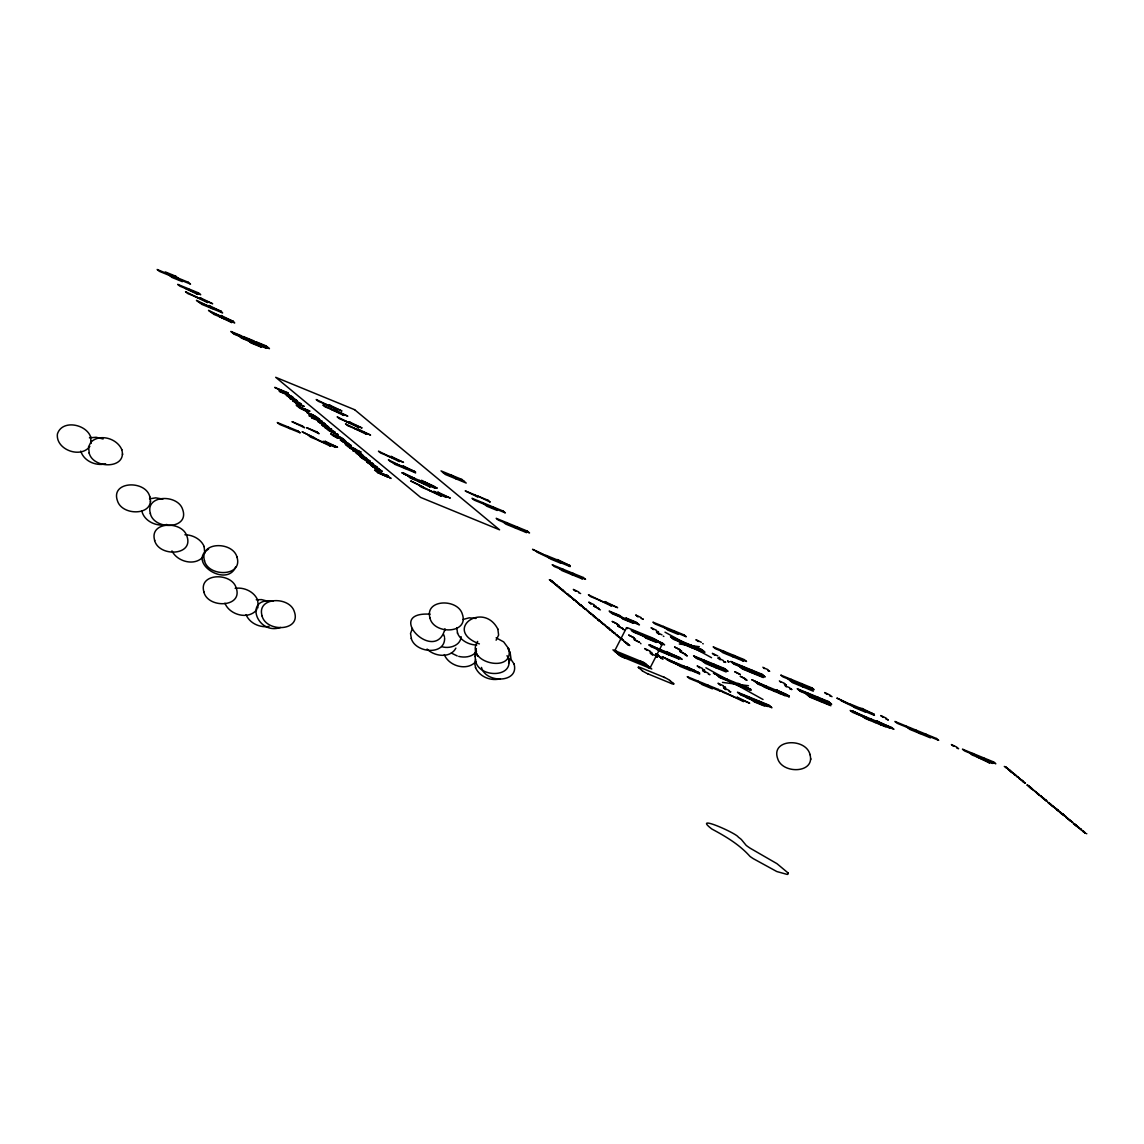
<?xml version="1.0" encoding="UTF-8"?>
<svg xmlns="http://www.w3.org/2000/svg" width="1144" height="1144" viewBox="0 0 1144 1144"><rect width="100%" height="100%" fill="white"/><g stroke="black" fill="none" stroke-linecap="round" stroke-linejoin="round"><path stroke-width="1.5" d="M91.162 443.414L90.548 436.679M89.246 453.196L88.56 446.832L91.434 441.055M89.103 452.852C92.979 469.383 127.685 469.183 121.707 449.463M122.565 454.697L122.594 453.853M149.821 496.825C145.903 479.808 110.239 480.88 117.475 500.857C122.236 516.545 155.613 515.701 149.678 496.482M150.522 501.716L150.565 500.872M430.144 614.185C382.811 611.225 435.835 665.451 444.987 628.757M444.987 630.516L445.016 629.672M461.089 636.622C460.674 645.702 449.192 649.106 441.741 646.646M475.032 653.195L476.404 648.619M475.046 652.838L475.375 656.484M497.854 629.086L498.612 635.077L496.096 640.211M810.024 754.654C806.105 737.623 770.455 738.709 777.691 758.672C782.424 774.402 815.829 773.487 809.88 754.311M810.739 759.544L810.767 758.686M456.756 627.656L457.557 633.275M258.301 605.834L257.557 599.828M344.029 440.254L340.655 438.824A6.006 0.829 27.2 0 1 340.011 438.409A39.411 5.42 27.2 0 1 338.796 437.566L336.779 436.193A5.606 0.772 27.2 0 0 336.122 435.778L330.673 433.676A7.808 1.073 27.2 0 0 331.317 434.391A8.508 1.173 27.2 0 0 333.247 435.807L337.837 438.195L333.204 435.321A8.88 1.216 27.2 0 1 332.661 434.863L345.731 441.184L343.186 438.853A5.448 0.744 27.2 0 0 337.723 435.978L341.555 438.223A5.977 0.815 27.2 0 1 343.986 440.154M204.762 553.238L204.147 546.517M257.986 607.149L257.629 608.122M235.65 566.952C226.812 588.202 186.715 562.233 208.58 549.063M564.106 591.991L565.622 592.549M588.488 612.183L590.919 613.341M594.88 617.474L597.483 618.775M605.677 625.739L604.018 624.853M1045.459 800.557L1046.674 800.786M1049.634 804.017L1051.236 804.675M1050.492 804.718L1053.095 806.019M1052.194 806.134L1053.796 806.792M1060.717 813.198L1063.148 814.356M1065.736 817.359L1067.223 817.917M1068.124 819.333L1069.611 819.89M1076.647 826.397L1079.25 827.698M475.532 659.473L474.717 663.377L475.604 667.767M455.87 648.119C450.464 658.644 434.305 656.484 427.098 649.063M614.628 650.922L626.554 627.713M650.078 667.924L662.004 644.716M412.426 628.456L410.539 633.476L411.382 638.709M476.39 652.452L475.032 656.67L475.875 661.904M477.663 641.384C463.635 662.791 515.329 674.474 508.622 648.476M89.861 446.417C80.638 458.873 55.584 449.663 57.4 434.048C62.019 419.176 86.358 424.067 90.691 437.022M256.857 609.566C248.691 620.305 229.486 614.943 224.939 603.217M476.519 651.279C472.744 656.942 464.864 657.943 458.73 656.37M203.117 556.756C194.809 566.537 177.134 561.675 171.957 550.879M508.579 663.105L510.882 657.9L510.081 652.294M475.418 662.061C466.495 671.285 448.848 665.98 444.301 654.625M91.277 441.784C100.529 433.433 117.346 438.681 121.85 449.806M345.445 444.315L356.041 449.42M462.905 619.49L469.183 617.832L476.033 618.446M317.403 417.774L319.491 419.133A7.836 1.073 27.2 0 0 316.974 418.003L312.87 416.302A8.651 1.187 27.2 0 1 311.668 415.801L307.035 412.627M368.139 462.691L372.315 464.192M149.521 498.841L155.727 497.854L162.906 499.099M327.87 429.257L335.006 431.989L324.896 427.498L329.286 430.816L338.152 434.606L331.946 432.06A8.88 1.216 27.2 0 1 330.788 431.56L329.458 430.916M354.654 448.963L346.975 445.316L354.726 448.863M341.884 440.898L346.203 443.586L341.841 441.012M372.901 466.595L377.22 469.297L372.858 466.723M89.432 437.837L96.139 437.28L103.117 438.981M105.62 463.806C95.896 466.294 83.784 461.089 80.766 451.093M166.824 524.467C156.842 527.041 144.115 521.378 141.77 510.796M280.566 627.455C256.871 635.707 243.157 596.653 273.159 601.186M499.942 678.878C490.561 681.266 479.222 676.59 475.461 667.424M305.605 410.696L298.655 406.592L305.648 410.624M269.055 626.44C260.031 627.942 249.621 623.366 246.074 614.643M235.135 588.316C244.029 587.001 254.211 591.591 257.7 600.171M256.256 599.742L261.518 599.613L268.039 601.272M327.027 426.083L326.226 425.925L328.685 426.926L322.565 422.951L317.689 421.349L325.354 425.94M365.365 457.886L364.507 457.7L367.067 458.73L360.946 454.754L356.084 453.124L363.72 457.743M380.537 470.513L379.751 470.327L382.31 471.371L376.19 467.381L371.299 465.794L378.964 470.384M307.107 412.441L309.509 413.556L308.608 413.313M375.747 466.495L374.46 466.108L377.377 467.281L372 463.72M316.13 417.145L313.728 416.316A16.245 2.231 27.2 0 0 312.927 415.415L312.627 415.072M355.898 449.621L361.132 452.166L348.305 446.904L345.416 444.458M323.194 425.968L321.736 424.882L331.846 429.372L324.867 426.641M359.745 453.31L352.724 450.564L362.834 455.055L357.042 451.051M886.085 718.832L888.244 719.933M307.25 411.711L299.957 408.251A14.372 1.973 27.2 0 1 298.984 407.493L296.253 405.233L309.952 411.225L304.747 409.094L306.478 410.539M184.913 534.748C192.85 534.863 201.258 539.239 204.29 546.861M476.791 645.03C468.854 644.916 460.446 640.54 457.414 632.918M311.125 413.956L317.489 417.56M722.465 682.396L748.519 685.728M679.279 644L699.341 646.717M598.727 620.148L599.957 620.849L597.411 619.362M768.668 670.57L767.824 670.441L769.383 671.07M685.599 655.112L687.058 655.827M723.88 661.632L725.339 662.347M784.684 684.241L785.899 684.856M790.175 688.788L791.619 689.503M1060.274 812.826L1061.575 813.599M312.741 414.9L316.259 416.988M1086.257 833.576L1086.8 833.704M729.657 691.491L730.73 691.905M957.614 748.348L958.343 748.562M957.542 748.247L958.615 748.605M729.686 691.491L730.544 691.777M479.379 643.9C442.199 630.029 483.454 600.214 497.998 629.429M561.161 589.174L562.633 589.904M569.927 596.439L571.414 597.168M580.308 605.19L582.568 606.42M602.316 623.28L604.461 624.581L603.174 624.038M613.727 632.746L615.372 633.847M655.784 653.682L657.257 654.411M659.03 656.37L660.503 657.099M1007.564 768.782L1009.051 769.512M1016.172 775.918L1017.659 776.647M1027.398 785.184L1028.899 785.971M1051.622 805.29L1052.666 805.805M1056.727 809.523L1058.2 810.252M1069.254 819.905L1070.727 820.634M1082.381 830.787L1083.854 831.516M614.643 633.175L615.543 633.747M586.743 609.652L584.827 608.822M586.557 609.723L585.185 609.237L585.9 609.452M727.527 661.246C731.874 663.363 725.811 660.417 728.428 661.518M607.678 627.241L606.32 626.755L607.035 626.969M659.373 656.17L658.014 655.684L658.715 655.898M554.039 583.254L555.526 584.012M558.129 586.643L559.616 587.401M573.03 598.998L574.531 599.756M574.317 600.057L575.804 600.814M575.675 601.186L577.177 601.944M578.149 603.231L579.636 603.989M580.28 605.004L581.767 605.762M583.268 607.478L584.441 608.193M590.504 613.47L591.863 614.328M592.635 615.243L594.122 616.001M592.635 615.415L594.98 616.702M597.325 619.133L598.812 619.891M599.37 620.82L600.371 621.192M611.897 631.202L613.384 631.96M620.834 638.609L622.336 639.367M1009.566 770.427L1011.067 771.185M1012.211 772.615L1013.698 773.373M1013.827 773.959L1015.329 774.717M1019.361 778.063L1018.489 777.562L1019.876 778.692M1021.206 780.008L1022.736 780.851M1030.787 788.001L1032.274 788.759M1032.06 789.06L1033.561 789.818M1042.97 798.097L1044.458 798.855M1054.153 807.321L1055.712 808.179M1059.673 811.94L1061.16 812.698M1071.428 821.692L1072.915 822.45M1075.26 824.867L1076.747 825.625M1080.336 829.014L1081.552 829.829M1084.126 832.217L1085.313 832.932M888.144 719.905L886.114 718.933M1054.239 807.435L1055.168 807.893M1009.28 769.955L1008.465 769.669L1010.338 770.584L1007.993 769.283L1009.494 770.026M1035.52 791.705C1037.722 792.721 1034.548 791.834 1034.462 790.59M1042.67 797.625L1041.869 797.354L1043.728 798.269L1041.383 796.953L1042.885 797.697M496.138 637.823L503.675 641.898L508.765 648.82M457.228 655.941L451.308 653.052M609.323 628.599L606.749 627.355M1043.428 798.884L1045.788 799.727M1060.946 813.084L1063.033 814.013L1061.217 813.184M609.18 628.685L608.937 628.356M1019.204 778.149L1019.819 778.735M1026.94 784.941L1028.585 785.756M1083.683 831.616L1082.739 830.83M830.701 696.124L829.843 695.752L830.959 696.21M745.816 679.665L744.973 679.307L746.088 679.765M1071.742 821.749L1071.327 821.349M627.212 643.428L625.839 642.728L628.428 644.687M561.475 589.346L563.82 590.89L562.891 590.518M570.241 596.61L570.956 596.939L569.927 596.596M596.367 618.189L596.639 618.303M602.402 623.509L603.431 623.981M1016.487 776.09L1017.345 776.819M607.392 627.47L608.88 628.142M1029.9 787.201L1030.587 787.515M1034.133 790.704L1033.089 790.075M655.855 653.896L656.985 654.597M659.33 656.542L660.074 656.885M1057.042 809.695L1057.785 809.981M1064.578 815.944L1065.264 816.244M1069.569 820.076L1070.412 820.677M1071.599 821.635L1072.543 822.45L1071.856 821.85M1078.091 827.141L1079.078 827.798M558.129 586.815L560.074 588.016M624.195 641.341L625.682 642.156M660.989 657.886L662.204 658.515M557.157 585.356L555.755 584.627L556.713 585.328M593.908 616.33L595.409 617.317M616.587 635.034C618.518 635.764 614.085 634.491 617.774 635.692M617.932 636.05L618.461 636.293M1042.441 797.168L1040.582 796.295M1048.819 802.587L1048.733 802.416M1057.9 810.41L1058.686 810.91M1073.83 823.609L1074.545 823.937L1073.83 823.551M1074.674 824.324L1075.389 824.638L1073.244 823.594M553.338 581.981L551.88 581.309L552.609 581.853M581.123 605.262L579.522 604.518L580.623 605.133M600.5 621.707L602.144 622.894M1040.01 795.595L1042.198 797.068M1040.897 796.238L1041.369 796.31M1083.425 831.245L1084.24 831.931M1075.474 824.824L1074.731 824.281M1083.468 831.531L1083.897 831.988M610.996 629.986L609.337 629.014L610.624 630.272M660.245 657.171L661.818 658.272M640.94 643.757L640.468 643.314M609.538 629.414L610.967 630.172M628.814 645.087L629.801 645.502L628.456 644.93M661.017 657.886L661.547 657.986M663.019 659.187L661.861 658.615M571.628 597.754L572.887 598.412M576.962 602.13L576.004 601.372M589.403 612.169L587.816 611.168M660.016 657.013L661.175 657.671M294.165 399.957L290.576 396.954L291.534 397.368M348.334 444.83L344.702 441.813L345.66 442.227M364.107 457.9L360.474 454.883L361.433 455.298M559.316 587.473L558.458 586.829M656.913 654.439L655.941 653.953M312.283 415.715L312.498 415.801A20.678 2.846 27.2 0 0 311.511 414.786L311.34 414.586A9.581 1.316 27.2 0 1 311.025 414.257L311.011 414.228M325.611 426.054L322.107 423.08L323.066 423.494M379.193 470.47L375.718 467.524L376.676 467.939M553.067 582.039L551.58 581.381M231.946 332.346L242.328 336.608M244.401 337.466L254.797 341.727M256.871 342.585L267.253 346.846M233.047 333.262L268.354 347.747M249.892 342.013L260.289 346.274M317.946 418.99L308.966 415.658L320.577 421.178M443.243 472.701L464.021 481.224M355.326 450.321L349.578 447.962L356.127 450.993A9.567 1.316 27.2 0 1 357.2 451.451M547.189 556.256L532.532 549.32L545.116 555.398M557.586 560.517L570.041 565.636L557.457 559.545L559.659 561.361M548.291 557.157L558.687 561.432M549.392 558.072L536.808 551.994M559.774 562.333L570.17 566.595L567.967 564.779M762.905 667.209L764.306 668.596M550.764 580.58L549.906 580.237L552.237 581.467M763.72 667.881L767.81 669.555M1006.205 767.553L1007.12 767.924M1007.893 768.568L1005.962 767.839M578.664 592.778L580.623 593.521M769.14 670.97L768.21 670.584L769.669 671.299M956.684 747.747L957.356 748.319M553.11 582.41L554.053 582.797M851.494 705.004L836.836 698.083L849.42 704.161M861.875 709.28L874.345 714.385L861.761 708.308L863.963 710.124M852.595 705.919L862.976 710.181M790.332 680.837L811.11 689.36M853.696 706.835L841.112 700.743M864.077 711.096L874.459 715.357L872.271 713.541M1012.497 772.386L1010.424 771.528L1012.812 772.901M563.306 590.476L561.175 589.346M1016.816 776.59L1018.832 777.634L1017.917 777.262M1020.677 779.35L1019.232 778.764L1021.52 779.865M779.379 680.866L780.78 682.253M1021.077 779.893L1022.207 780.566M610.252 611.997L620.649 616.258M626.869 618.818L637.265 623.08M780.194 681.524L784.284 683.211M594.036 605.519L595.995 606.263M568.482 595.137L569.397 595.509M611.354 612.912L638.366 623.981M671.599 637.623L702.759 650.407M731.845 662.347L763.005 675.132M785.37 684.327L784.298 684.083L786.343 684.913M798.312 689.617L829.471 702.402M866.866 717.746L852.209 710.81L864.793 716.902M877.248 722.007L889.717 727.126L877.133 721.049L879.336 722.865M569.426 596.081L568.568 595.452L570.713 596.61L569.927 596.281M672.701 638.538L703.86 651.322M732.932 663.248L764.092 676.047M799.413 690.533L830.573 703.317M621.864 618.132L632.246 622.393M869.068 719.576L856.484 713.484M879.45 723.837L889.832 728.099L887.644 726.268M784.87 685.413L786.271 686.8M740.325 667.209L761.103 675.732M806.806 694.479L827.57 703.002M572.5 598.612L573.788 599.156L573.001 598.827M741.426 668.11L762.204 676.633M785.685 686.085L789.775 687.758M807.907 695.395L828.671 703.918M790.861 688.874L789.789 688.631L791.834 689.474M808.994 696.31L829.772 704.833M1028.928 786.414L1030.301 787.372M1032.403 789.045L1030.916 788.431L1033.189 789.818M577.792 602.473L575.661 601.344M577.248 602.402L578.821 603.317M581.724 606.363L583.111 606.878M1036.864 792.978L1038.437 793.879M582.611 606.878L584.184 607.779L582.811 607.192M584.884 608.508L583.383 607.893L585.671 608.994M588.359 611.225L586.843 610.596M589.575 612.798L588.702 612.383M590.089 613.012L591.991 614.228M1044.343 799.399L1046.231 800.342M617.217 624.495L619.19 625.482L617.102 624.624M1047.06 801.215L1045.359 800.257M694.651 656.742L725.811 669.526M592.506 615.057L593.593 615.715M695.752 657.643L726.912 670.427M766.38 686.629L751.722 679.693L764.306 685.771M776.776 690.89L789.231 696.01L776.647 689.918L778.849 691.748M644.916 637.251L655.312 641.512M757.099 683.283L788.259 696.067M1049.677 803.202L1047.604 802.344M703.145 661.604L723.923 670.127M768.582 688.445L758.186 684.183L754.897 681.452L786.057 694.236L789.346 696.968L778.964 692.706M1051.293 804.547L1049.22 803.689M686.3 655.197L685.213 654.969L687.272 655.798M624.624 630.101L624.095 629.643M599.713 620.792L598.212 620.191L599.799 620.892M601.072 622.15L601.987 622.536M1056.112 808.937L1057.085 809.337M1057.928 810.596L1057.185 810.281L1059.072 811.067M604.818 625.511L605.376 625.41M1061.818 813.813L1060.931 813.398M1062.318 814.027L1063.52 814.671M1067.695 818.575C1069.812 819.519 1065.25 817.374 1067.095 818.26M728.099 680.108L713.441 673.173L726.025 679.25M738.481 684.369L750.95 689.489L738.366 683.397L740.568 685.227M617.074 635.034L615.558 634.405M718.818 676.762L749.978 689.546M1071.971 821.678L1069.754 820.706M730.301 681.924L719.905 677.663L716.616 674.931L747.776 687.716L751.065 690.447L740.683 686.186M617.288 636.078L620.034 637.551M708.336 674.145L709.48 674.574M622.45 639.653L620.963 639.038L623.609 640.44M1077.562 826.397L1075.803 825.725L1076.59 825.982M1079.807 828.356L1078.363 827.77L1080.651 828.871M657.4 654.926L658.315 655.298M624.281 641.798L626.697 643.014L624.567 641.87M1080.208 828.899L1081.166 829.286M676.762 663.634L662.104 656.699L674.688 662.791M687.144 667.896L699.613 673.015L687.029 666.938L689.231 668.754M626.354 643.228L627.899 644M678.964 665.451L666.38 659.373M689.346 669.712L699.728 673.988L697.54 672.157M655.898 656.756L656.47 656.785M738.581 693.135L769.74 705.919M739.668 694.051L770.827 706.835M728.771 690.976L729.443 691.548M753.353 701.043L763.749 705.305M616.773 653.038L647.933 665.822M624.91 657.986L624.81 657.943A6.049 0.829 27.2 0 1 623.895 657.543A5.277 0.729 27.2 0 1 618.661 654.582A6.306 0.872 27.2 0 1 618.375 654.368L618.289 654.282M647.576 673.702A6.049 0.829 27.2 0 0 648.491 674.088L671.299 683.454M312.083 415.644L308.565 413.442M318.118 419.062L322.422 421.578L320.921 420.906M320.749 421.249L325.053 423.752L323.537 423.094M355.455 450.364L357.586 451.308M1029.386 786.857L1031.287 787.716M590.476 613.384L591.062 613.699M293.822 399.814L286.157 395.223L291.034 396.811L297.154 400.8L293.679 398.455M347.948 444.673L340.283 440.082L345.173 441.684L351.294 445.659L347.805 443.314M641.77 618.747L640.997 618.346M555.054 583.955L555.641 584.369M1016.258 775.575L1014.428 774.245M1022.25 780.809L1023.222 781.266M567.91 594.623L568.883 595.094M657.099 631.474L656.356 631.073M574.388 599.842L573.087 599.213M579.164 603.946L578.149 603.417M1044.329 798.955L1043.528 798.383M680.165 650.578L679.379 650.164M591.519 614.185L590.49 613.627M1055.569 808.279L1054.811 807.721M623.265 629.529L622.608 629.171M598.684 619.976L597.94 619.662L599.056 620.649M1060.674 812.655L1059.701 812.14M703.217 669.698L702.473 669.283M621.85 639.324L620.863 638.81M622.508 639.825L623.18 640.397M1081.38 829.815L1080.408 829.3M1085.499 833.232L1084.455 832.403M657.071 657.199L656.413 656.899M724.081 686.986L723.308 686.557M1024.209 782.553L1025.453 783.197M1037.837 793.85L1038.638 794.05M1045.43 800.142L1046.574 800.7M1063.062 814.757L1064.306 815.4M618.79 636.908L619.576 637.108M627.47 644.115L628.714 644.758M568.396 594.665L566.909 593.922L567.524 594.451M1076.518 825.725L1075.26 825.038M614.071 632.904L615.114 633.533M1022.936 781.409L1024.094 781.981M1031.316 788.273L1032.145 788.859M1084.655 832.474L1084.726 832.932M607.893 627.67L608.722 628.056M1034.576 791.076L1035.735 791.777M607.879 627.169L605.734 626.254L606.906 626.869M709.366 674.288L709.966 674.631M659.573 656.098L657.414 655.183L658.601 655.798M1008.293 769.311L1007.635 768.997M831.431 696.353L832.031 696.696M1067.681 818.217L1068.61 819.133M576.29 601.229L574.645 600.242M746.517 679.893L747.146 680.251M656.999 656.942L657.528 657.257M1039.281 794.751L1038.466 794.551L1039.567 795.066M560.631 588.631L559.931 588.316L561.318 588.903M1068.196 818.932L1068.911 819.218M1025.196 783.025L1025.381 783.082M1036.693 793.307L1038.766 794.293M1064.235 815.286L1062.919 814.828M562.505 590.676L564.807 591.734M628.056 644.501L627.441 644.258M1024.881 782.825L1023.065 782.01M619.419 637.165L618.647 636.979M628.356 644.887L627.541 644.53M1010.252 770.756L1009.895 770.613M1027.484 785.442L1029.443 786.428M1069.983 820.434L1069.297 820.091M582.139 606.206L581.109 605.862M702.688 643.586L703.231 643.843M719.161 657.228L719.705 657.5M558.93 587.716L560.875 588.445M581.896 606.077L580.609 605.19M570.799 596.853L572.558 598.14M594.98 616.916L592.964 615.429M604.618 625.21L605.219 625.296M656.484 654.211L657.8 654.883M1054.925 807.764L1052.551 806.449M581.195 605.076L580.208 604.618M620.048 638.023L621.449 638.652M663.306 636.15L663.849 636.422M291.305 396.939L293.779 398.198M322.837 423.065L325.311 424.338M345.431 441.798L347.905 443.057M361.204 454.869L363.678 456.127M376.447 467.51L378.921 468.768M727.641 661.303L728.614 661.775M1081.866 830.472L1083.082 830.873M370.956 464.621L372.043 465.436L368.125 462.805M1010.224 770.97L1011.539 771.599M584.741 608.865L585.771 609.352M1012.626 772.986L1014.528 774.073L1012.211 772.786M371.099 464.993L366.609 461.79L375.861 466.38M357.614 451.651L359.859 453.138M612.827 631.66L611.897 631.374M1056.312 809.266L1057.556 809.737M290.104 397.797C295.309 399.971 283.712 393.607 290.004 397.74M321.636 423.938C326.827 426.054 315.201 419.719 321.535 423.881M360.017 455.741C365.165 457.814 353.482 451.437 359.902 455.684M1052.108 805.705L1051.665 805.476M1057.07 809.909L1057.914 810.352L1056.799 809.737M329.586 430.644L327.87 429.429M599.37 620.992L600.428 621.549L599.699 621.006M429.929 617.974C433.848 634.991 469.512 633.919 462.276 613.942C457.528 598.255 424.138 599.098 430.072 618.318M150.307 513.499C154.225 530.53 189.89 529.443 182.654 509.48C177.892 493.793 144.516 494.637 150.45 513.856M475.732 661.547C479.622 678.092 514.314 677.891 508.351 658.172M481.481 667.424C485.671 683.669 519.905 683.225 513.956 663.692M411.239 638.366C415.215 652.981 445.173 655.927 444.63 637.909M204.418 560.631C208.308 577.162 243 576.962 237.037 557.242C232.847 540.998 198.613 541.441 204.561 560.975M154.569 540.168C158.487 557.199 194.151 556.113 186.915 536.15C182.153 520.448 148.777 521.307 154.712 540.526M261.976 615.658C265.894 632.675 301.558 631.602 294.323 611.625C289.561 595.938 256.185 596.782 262.119 616.001M203.804 591.791C207.722 608.808 243.386 607.721 236.15 587.759C231.403 572.072 198.026 572.915 203.961 592.134M599.671 621.192L601.487 622.107M612.197 631.574L613.87 632.375M665.007 632.16L711.539 657.686M583.268 607.65L584.284 608.479M705.877 667.767L763.034 699.499M583.569 607.836L584.327 608.193L583.597 607.65M325.196 424.581L327.084 425.954M363.577 456.384L365.451 457.757M378.821 469.026L380.695 470.398M614.657 633.018L612.44 632.06M554.011 583.411C556.299 584.798 555.541 584.098 555.641 584.756M323.237 422.808L311.597 417.832L314.014 418.475L313.399 417.975M1022.593 780.952L1021.578 780.279M555.398 584.098L554.368 583.44M568.253 594.766L567.238 594.093M579.507 604.089L578.478 603.417M622.193 639.467L621.163 638.795M623.48 640.526L622.45 639.853M320.62 420.634L313.442 417.488L314.271 418.189M1065.965 816.459L1064.006 815.715M1006.219 767.181L1004.289 766.451M1006.606 767.495L1005.219 766.981M1015.8 775.131L1013.87 774.388M1037.365 792.992L1035.978 792.477M1040.983 795.995L1038.566 794.865M1050.406 803.803L1048.447 803.045M1056.613 808.951L1055.24 808.436M1060.445 812.126L1058.515 811.382M1063.863 814.957L1061.918 814.213M1066.794 817.388L1065.707 817.116M1076.046 825.053L1074.102 824.309M1084.912 832.403L1082.968 831.659M1012.54 772.801L1013.341 773.373M1014.156 774.145L1014.957 774.702M1031.116 788.187L1031.917 788.759M1043.299 798.283L1044.086 798.855M1054.539 807.607L1055.34 808.179M1060.002 812.126L1060.788 812.698M1080.708 829.286L1081.495 829.858M1049.377 803.703L1050.492 804.418M990.618 761.632L992.806 763.463L972.042 754.94L969.84 753.109M983.225 757.686L985.427 759.502M987.615 761.332L989.817 763.148L977.233 757.071M980.222 757.371L982.424 759.201M972.843 753.424L975.031 755.24M956.856 747.132L951.393 744.558L953.896 746.389L953.081 745.716M926.097 734.248L930.487 737.88L909.723 729.357L905.333 725.725M915.715 729.986L920.105 733.619M886.228 718.146L880.766 715.572L883.268 717.402L882.453 716.73M881.352 723.237L885.742 726.869L864.964 718.346L860.574 714.714M876.161 721.106L880.551 724.738M870.956 718.975L875.36 722.608M865.765 716.845L870.155 720.477M830.129 695.137L824.681 692.563L827.169 694.394L826.368 693.722M808.908 687.53L813.298 691.176L792.535 682.653L788.13 679.007M825.382 701.186L830.873 705.734L810.095 697.211L804.604 692.663M801.515 683.583L803.717 685.399M817.989 697.239L821.278 699.971M798.526 683.268L802.916 686.915M814.986 696.925L820.477 701.472M791.133 679.322L793.335 681.138M807.607 692.978L810.896 695.709M741.341 659.344L743.529 661.175L722.765 652.652L720.563 650.822M758.901 673.916L763.291 677.548L742.527 669.025L738.137 665.379M783.068 693.936L785.256 695.752L764.478 687.229L762.29 685.413M733.947 655.398L736.15 657.214M751.522 669.955L754.811 672.686M775.675 689.975L780.065 693.621M730.944 655.083L733.147 656.913M748.519 669.655L752.909 673.287M772.672 689.675L774.874 691.491M723.566 651.136L725.754 652.952M741.126 665.694L744.429 668.425M765.279 685.714L769.683 689.36M701.343 642.284L695.895 639.711L698.383 641.541L697.568 640.869M717.803 655.927L712.354 653.353L714.857 655.197L714.042 654.525M723.294 660.488L717.846 657.914L720.348 659.745L719.533 659.073M699.756 650.107L701.958 651.923L681.181 643.4L678.993 641.569M721.721 668.296L726.111 671.943L705.333 663.42L700.943 659.773M765.636 704.704L767.839 706.52L747.061 697.997L744.873 696.181M673.702 630.673L678.092 634.319L667.71 630.058L663.32 626.411M691.276 645.245L695.666 648.877L685.285 644.615L680.88 640.983M714.328 664.349L719.819 668.897L709.437 664.635L703.946 660.088M737.394 683.454L741.784 687.101L731.388 682.839L726.998 679.193M758.257 700.757L764.836 706.206L754.454 701.944L747.861 696.496M689.374 645.845L691.577 647.661M711.339 664.035L715.729 667.681M755.254 700.443L757.457 702.259M741.369 699.799L743.557 701.615L730.973 695.538M641.098 617.56L635.649 614.986L638.137 616.831L637.322 616.158M642.542 618.761L643.271 619.362L642.485 618.818M656.47 630.301L651.022 627.727L653.51 629.558L652.695 628.885M657.914 631.502L658.644 632.103L657.857 631.559M661.961 634.848L656.513 632.274L659.001 634.119L658.186 633.447M680.98 650.621L681.71 651.222L680.923 650.664M702.588 668.525L697.139 665.951L699.627 667.781L698.812 667.109M704.032 669.726L704.761 670.327L703.975 669.783M708.079 673.072L702.63 670.498L705.119 672.329L704.304 671.657M723.451 685.814L718.003 683.24L720.491 685.07L719.676 684.398M724.896 687.015L725.625 687.615L724.838 687.072M728.942 690.361L723.494 687.787L725.982 689.632L725.167 688.96M739.281 698.941L737.094 697.125L749.678 703.202L722.665 692.12L720.477 690.304L733.061 696.381M524.352 530.802L526.54 532.618L505.762 524.095L503.574 522.265M580.351 577.205L582.539 579.021L561.761 570.498L559.573 568.682M676.962 657.285L679.164 659.116L658.386 650.578L656.198 648.762M492.807 506.821L497.197 510.467L486.801 506.206L482.411 502.559M516.959 526.841L519.147 528.671M572.958 573.258L575.146 575.074M630.058 620.577L633.347 623.308L622.965 619.047L619.662 616.316M652.008 638.781L656.399 642.413L646.017 638.152L641.627 634.52M669.583 653.338L672.872 656.07L662.49 651.808L659.187 649.077M686.057 666.995L690.447 670.627L680.051 666.366L675.661 662.733M708.007 685.184L712.397 688.831L702.016 684.57L697.625 680.923M609.309 604.261L611.511 606.077L598.927 599.999M629.071 620.634L625.782 617.903L636.164 622.164L639.453 624.896L612.455 613.813L609.166 611.082L619.548 615.343L622.837 618.075M651.036 638.838L648.834 637.022L661.418 643.1L634.419 632.017L632.217 630.201L644.801 636.279M668.596 653.396L666.409 651.579L678.993 657.657L651.98 646.574L649.792 644.758L662.362 650.836M683.969 666.137L686.171 667.953M607.235 603.403L605.033 601.587L617.617 607.664L590.619 596.582L588.416 594.766L601 600.843M513.956 526.54L516.159 528.356M569.955 572.944L572.157 574.76M666.58 653.024L668.782 654.854M451.437 475.146L455.827 478.793M677.734 663.577L679.936 665.393M506.563 522.579L508.765 524.41M562.562 568.997L564.764 570.813M627.255 628.628L627.084 628.485A5.52 0.758 27.2 0 1 626.583 627.984A5.262 0.729 27.2 0 1 629.014 628.342L651.823 637.694A6.035 0.829 27.2 0 1 652.738 638.095A5.277 0.729 27.2 0 1 657.972 641.055A6.321 0.872 27.2 0 1 658.258 641.269L661.475 643.943A5.52 0.758 27.2 0 1 661.99 644.444A5.262 0.729 27.2 0 1 660.746 644.53M658.658 655.583L656.713 654.84M578.778 591.991L573.33 589.417L575.818 591.248L575.003 590.576M594.151 604.733L588.702 602.159L591.191 603.989L590.375 603.317M600.385 609.895L598.341 609.08M635.521 639.024L633.476 638.209M650.149 651.136L644.701 648.562L647.189 650.407L646.374 649.735M651.994 652.666L649.949 651.851M655.641 655.698L650.192 653.124L652.681 654.954L651.865 654.282M551.265 580.494L549.334 579.751M552.123 581.209L550.436 580.208M553.539 582.382L551.608 581.638M554.826 583.44L552.881 582.696M558.915 586.829L556.971 586.086M561.976 589.374L560.045 588.631M567.267 593.75L565.322 593.007M575.046 600.2L573.387 599.513L574.031 599.899M592.907 615L591.519 614.485M595.981 617.546L594.036 616.802M602.716 623.122L600.757 622.379M609.781 628.986L607.836 628.242M612.254 631.03L610.31 630.301M555.984 584.784L556.785 585.342M573.373 599.184L574.159 599.756M597.654 619.304L598.455 619.876M612.226 631.388L612.483 631.86M550.192 580.108L550.979 580.88M673.73 683.812A5.52 0.758 27.2 0 0 673.23 683.311L669.969 680.608A5.434 0.744 27.2 0 0 669.726 680.423M264.25 346.518L266.438 348.348L241.513 338.109L239.325 336.293M433.09 486.457L435.292 488.273L410.367 478.049L408.165 476.233M444.072 495.552L446.274 497.383L421.335 487.144L419.147 485.328M220.449 311.082L222.637 312.913L201.873 304.39L199.671 302.559M232.518 321.092L234.72 322.923L213.942 314.4L211.754 312.569M261.075 344.759L263.263 346.575L242.499 338.052L240.297 336.236M413.442 471.042L415.644 472.872L394.866 464.335L392.678 462.519M429.915 484.698L432.117 486.515L411.339 477.992L409.137 476.176M439.911 493.851L437.723 492.034L450.307 498.112L433.69 491.291L435.878 493.121M259.073 344.401L255.77 341.67L266.166 345.931L269.455 348.663L234.134 334.177L230.845 331.445L241.227 335.707L244.53 338.438M426.855 483.898L424.667 482.082L437.251 488.159L422.708 482.196L424.896 484.012M195.495 292.592L197.697 294.408L185.113 288.331M205.377 300.772L207.579 302.602L194.995 296.51M256.985 343.543L253.696 340.812L243.315 336.55L246.603 339.282M258.086 344.458L261.375 347.19L250.994 342.928L247.705 340.197M334.877 408.108L337.08 409.924L324.496 403.846M341.498 413.585L343.7 415.415L331.116 409.323M355.77 425.425L357.972 427.241L345.388 421.164M364.335 432.518L366.523 434.334L353.939 428.256M397.268 459.817L399.471 461.633L386.887 455.555M428.013 485.299L430.216 487.115L417.632 481.038M438.996 494.394L441.198 496.21L428.614 490.132M423.68 482.139L421.493 480.323L434.077 486.4L404.99 474.474L402.788 472.644L415.372 478.735M202.273 299.499L200.071 297.683L212.655 303.761L187.73 293.536L185.528 291.706L198.112 297.798M253.868 342.256L256.056 344.087M331.56 406.735L329.358 404.919L341.942 410.996L318.404 401.344L316.202 399.528L328.786 405.605M405.133 467.639L402.945 465.822L415.529 471.9L390.59 461.675L388.402 459.845L400.986 465.937M211.111 307.264L208.909 305.448L221.493 311.525L198.641 302.145L196.453 300.329L209.037 306.406M223.194 317.274L220.992 315.458L233.576 321.535L210.725 312.155L208.523 310.339L221.107 316.416M337.408 411.911L335.221 410.095L347.805 416.173L325.096 406.849L322.894 405.033L335.478 411.125M351.68 423.738L349.492 421.921L362.076 427.999L339.368 418.69L337.165 416.859L349.749 422.951M360.174 430.802L357.986 428.986L370.57 435.077L347.719 425.697L345.517 423.881L358.101 429.958M393.121 458.115L390.919 456.284L403.503 462.376L380.652 452.995L378.464 451.179L391.048 457.257M188.117 288.631L190.304 290.462M210.067 306.821L212.255 308.651M222.136 316.831L224.338 318.661M250.693 340.497L252.881 342.313M403.06 466.781L405.262 468.597M419.533 480.437L421.721 482.253M249.707 340.555L251.909 342.371M420.749 482.31L401.816 472.701L414.4 478.793M431.731 491.405L410.71 480.952L423.294 487.029M638.323 667.352A5.52 0.758 27.2 0 0 638.838 667.839L642.099 670.556A5.434 0.744 27.2 0 0 642.342 670.741M333.376 445.545L335.578 447.361L310.653 437.137L308.451 435.321M327.155 442.985L324.953 441.169L337.537 447.247L322.994 441.284L325.196 443.1M328.299 444.387L330.502 446.203L317.918 440.111M321.035 441.398L302.102 431.788L314.686 437.866M287.673 426.783L289.875 428.614M670.098 680.723L670.012 680.637A5.277 0.729 27.2 0 0 663.62 677.076M646.417 664.564L646.331 664.492A6.321 0.872 27.2 0 0 646.045 664.264A5.277 0.729 27.2 0 0 640.812 661.303A6.035 0.829 27.2 0 0 639.896 660.917M641.97 670.441L642.056 670.513A5.277 0.729 27.2 0 0 648.448 674.073M324.81 426.826L325.868 427.57L323.194 426.169M510.167 658.172L514.099 664.035M507.636 648.219L510.224 652.638M788.059 872.929L776.976 863.677L750.164 848.204A25.268 3.475 27.2 0 1 746.16 845.359L741.384 839.539A22.093 3.032 27.2 0 0 738.338 837.151C736.636 833.261 691.376 813.284 711.84 829.014C725.839 836.521 739.482 844.587 750.035 856.441A22.737 3.117 27.2 0 0 753.41 858.729L776.833 871.556L787.244 874.431A38.839 5.334 27.2 0 0 788.059 872.929M507.021 655.655L508.494 658.515M477.005 654.068L477.734 656.284M444.473 636.922L443.743 634.706M237.18 557.6L236.765 556.599M306.306 410.467A7.25 1.001 27.2 0 1 307.593 411.84M647.618 667.295A5.262 0.729 27.2 0 0 650.049 667.653A5.52 0.758 27.2 0 0 649.549 667.167M615.157 651.694A5.52 0.758 27.2 0 1 614.643 651.193A5.262 0.729 27.2 0 1 617.088 651.551M673.258 683.34A5.277 0.729 27.2 0 1 671.299 683.454M638.81 667.824A5.277 0.729 27.2 0 1 640.769 667.71L663.577 677.062A6.035 0.829 27.2 0 1 664.492 677.462M361.704 457.886L366.008 460.746A8.88 1.216 27.2 0 0 367.152 461.246L373.373 463.806L363.048 458.558L370.227 461.189L369.398 460.503L360.117 456.699L361.704 457.886M724.338 661.618L723.494 661.489L725.682 662.433L724.338 661.618M304.089 406.377L296.339 403.832L295.538 403.174L301.573 405.176L293.436 401.43L292.578 400.715L298.87 402.874L289.618 398.269L300.4 403.317L301.258 404.032L295.123 401.93L304.089 406.377M619.862 637.737L619.891 637.737M385.07 474.817L374.646 470.213L385.07 474.817M387.687 476.991L377.277 472.386L387.687 476.991M175.733 276.204L165.351 271.943L171.943 277.406L182.325 281.667L175.733 276.204M188.317 282.282L157.157 269.498L159.359 271.328L190.519 284.112L188.317 282.282M198.498 292.893L177.72 284.37L179.923 286.186L200.7 294.723L198.498 292.893M229.544 320.792L219.147 316.53L231.732 322.622L229.544 320.792M354.626 409.695L275.69 377.305L420.634 497.425L499.571 529.815L354.626 409.695M287.502 392.621L274.703 387.373L289.217 395.209L279.165 391.076L280.023 391.791L292.835 397.039L278.292 389.203L288.359 393.336L287.502 392.621M461.818 479.407L441.041 470.885L445.431 474.517L466.209 483.054L461.818 479.407M475.589 495.166L465.208 490.905L477.777 496.982L475.589 495.166M488.059 500.286L477.663 496.024L490.247 502.102L488.059 500.286M302.373 425.925L291.977 421.664L304.561 427.742L302.373 425.925M316.917 431.889L306.52 427.627L319.104 433.719L316.917 431.889M503.188 511.082L472.029 498.298L474.217 500.114L505.376 512.912L503.188 511.082M298.069 431.059L277.291 422.522L279.493 424.352L300.257 432.875L298.069 431.059M527.341 531.102L496.181 518.318L498.384 520.134L529.543 532.932L527.341 531.102M387.487 475.504L385.7 474.76L388.445 476.29L387.487 475.504M390.118 477.677L388.331 476.934L391.076 478.464L390.118 477.677M556.484 559.602L546.103 555.341L550.493 558.987L560.875 563.248L556.484 559.602M583.34 577.52L552.18 564.736L554.382 566.552L585.542 579.336L583.34 577.52M684.098 634.934L652.938 622.15L655.126 623.981L686.286 636.765L684.098 634.934M744.329 659.659L713.17 646.875L715.372 648.691L746.531 661.475L744.329 659.659M936.493 738.509L894.937 721.464L897.139 723.28L938.681 740.325L936.493 738.509M993.607 761.947L962.447 749.163L964.649 750.979L995.809 763.763L993.607 761.947M811.911 687.844L780.751 675.06L782.939 676.876L814.099 689.675L811.911 687.844M860.788 708.365L850.392 704.103L854.782 707.736L865.179 711.997L860.788 708.365M557.628 585.771L555.555 584.913L557.628 585.771M701.658 649.506L670.498 636.722L673.787 639.439L704.947 652.237L701.658 649.506M761.904 674.216L730.744 661.432L734.033 664.163L765.193 676.948L761.904 674.216M828.37 701.501L797.211 688.717L800.514 691.448L831.674 704.232L828.37 701.501M891.734 727.498L850.192 710.453L852.38 712.269L893.936 729.314L891.734 727.498M593.636 606.02L598.87 608.637L593.636 606.02M1031.559 788.187L1029.486 787.344L1031.559 788.187M612.312 621.492L617.531 624.109L612.312 621.492M674.631 647.061L679.851 649.678L674.631 647.061M734.863 671.785L740.096 674.402L734.863 671.785M662.405 643.042L631.245 630.258L633.433 632.074L664.592 644.858L662.405 643.042M724.724 668.611L693.564 655.827L696.853 658.558L728.013 671.342L724.724 668.611M617.789 626.04L623.022 628.657L617.789 626.04M680.108 651.608L685.342 654.239L680.108 651.608M740.354 676.333L745.588 678.95L740.354 676.333M628.771 635.134L634.005 637.766L628.771 635.134M679.965 657.6L648.805 644.816L651.007 646.632L682.167 659.416L679.965 657.6M634.262 639.696L639.496 642.313L634.262 639.696M694.365 670.398L667.352 659.316L669.555 661.132L696.553 672.214L694.365 670.398M768.639 705.019L737.48 692.22L740.769 694.951L771.928 707.75L768.639 705.019M718.403 689.446L687.244 676.662L689.432 678.492L720.591 691.276L718.403 689.446M644.086 662.633L612.927 649.849L620.62 656.213L651.78 669.011L644.086 662.633M567.753 594.151L566.723 593.622L567.753 594.151"/></g></svg>
